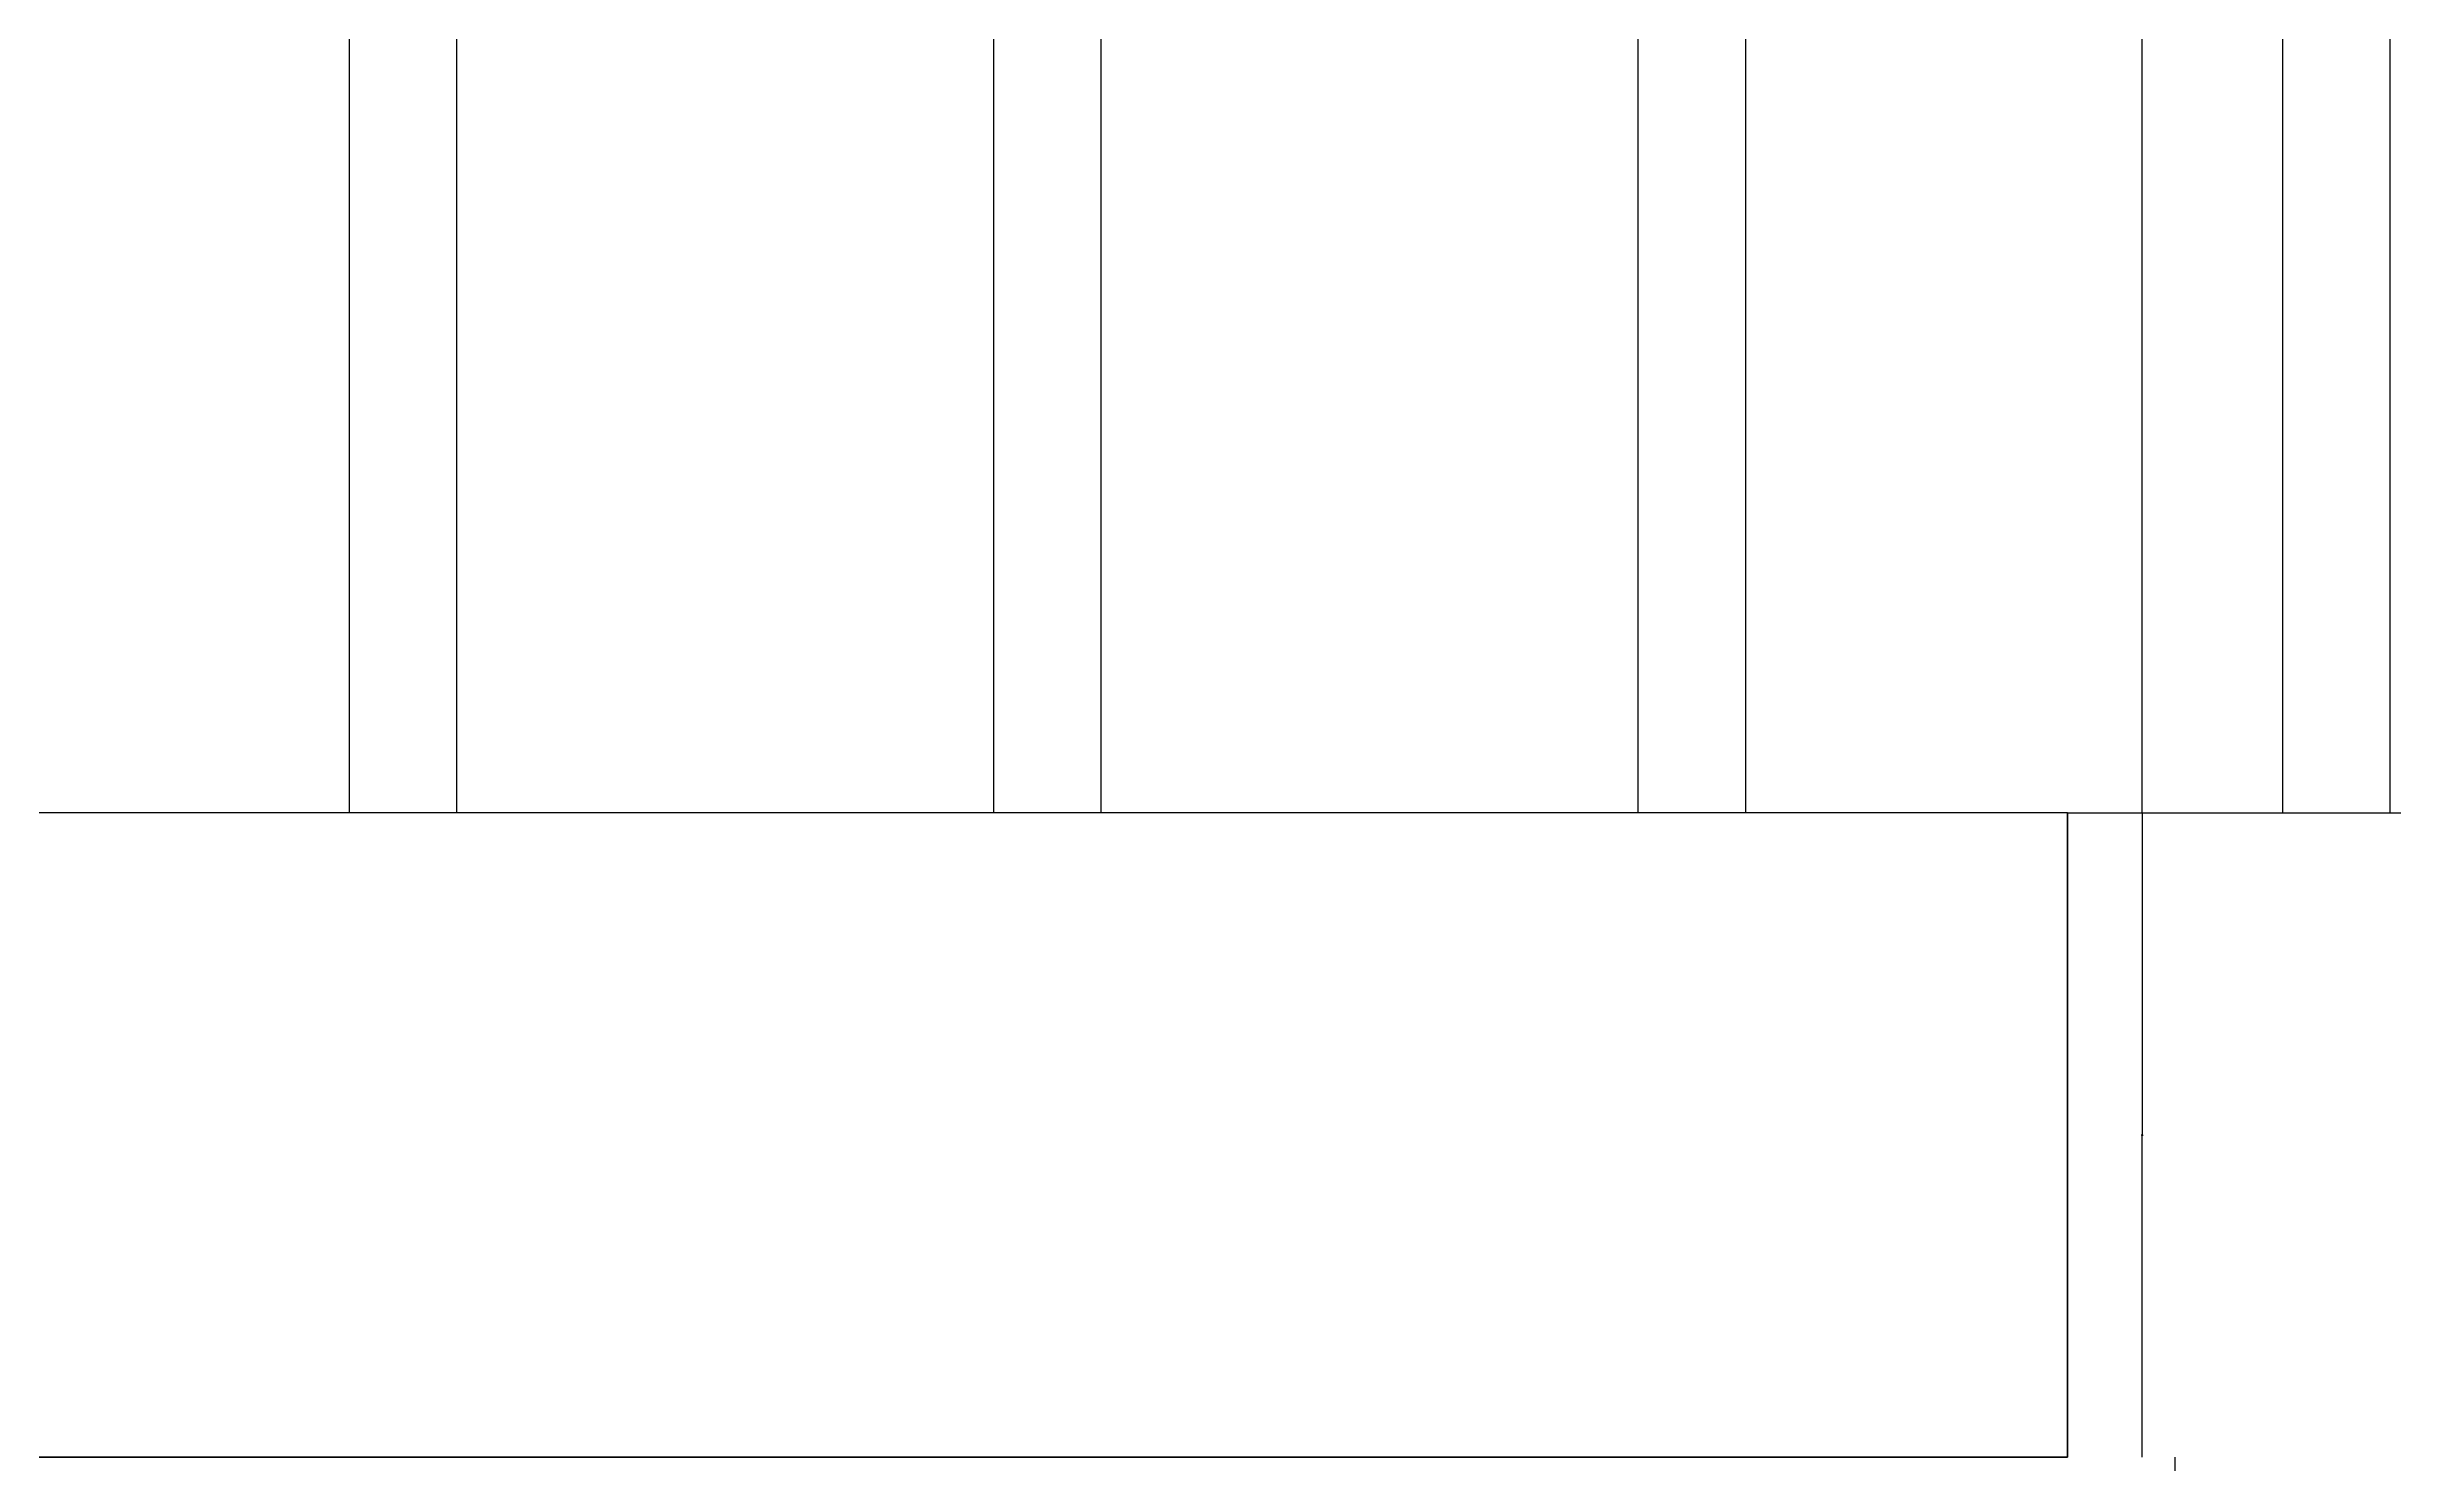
# Model space of a CAD drawing. Header units: metres. Extents: x 18272 to 22431, y 2693 to 9400.
# Drawn here: x 19992 to 21084, y 6097 to 6757 of the extents above; entities that cross this region are included whole.
import ezdxf

# ---------------------------------------------------------------- set-up
doc = ezdxf.new("R2010")
doc.units = ezdxf.units.M
for name, color, linetype in [('PUB_DIM', 3, 'Continuous'), ('PUB_TEXT', 7, 'Continuous'), ('PUB_WALL', 255, 'Continuous'), ('WALL', 255, 'Continuous')]:
    doc.layers.add(name, color=color, linetype=linetype)
doc.dimstyles.get("Standard").update_dxf_attribs({"dimtxt": 2.5, "dimasz": 2.5, "dimexe": 1.25, "dimexo": 0.625, "dimtad": 1, "dimcen": 2.5, "dimazin": 3, "dimtfac": 1, "dimtmove": 0, "dimatfit": 3})

# ---------------------------------------------------------------- blocks, each defined once
blk = doc.blocks.new('*D6')
for p, q in [((20982.78, 6100), (20982.78, 5850.21)), ((20982.53, 5850.21), (20982.28, 5850.21)), ((20982.78, 5600.43), (20982.78, 5850.21)), ((20982.78, 5850.21), (20982.78, 5850.21)), ((20983.03, 5850.21), (20983.28, 5850.21))]:
    blk.add_line(p, q)
at = {"layer": 'Defpoints'}
for p in [(20982.78, 6100), (20982.78, 5850.21), (20982.78, 5600.43)]:
    blk.add_point(p, dxfattribs=at)
at = {"layer": 'PUB_DIM', "insert": (20982.78, 5851.335), "char_height": 1, "attachment_point": 5}
blk.add_mtext('0', dxfattribs=at)
blk = doc.blocks.new('*D7')
for p, q in [((20967.53, 6400), (20967.53, 6250)), ((20967.28, 6250), (20967.03, 6250)), ((20967.53, 6100), (20967.53, 6250)), ((20967.53, 6250), (20967.53, 6250)), ((20967.78, 6250), (20968.03, 6250))]:
    blk.add_line(p, q)
at = {"layer": 'Defpoints'}
for p in [(20967.53, 6400), (20967.53, 6250), (20967.53, 6100)]:
    blk.add_point(p, dxfattribs=at)
at = {"layer": 'PUB_DIM', "insert": (20967.53, 6251.125), "char_height": 1, "attachment_point": 5}
blk.add_mtext('0', dxfattribs=at)
blk = doc.blocks.new('*D8')
for p, q in [((20967.53, 7300), (20967.53, 6850)), ((20967.28, 6850), (20967.03, 6850)), ((20967.53, 6400), (20967.53, 6850)), ((20967.53, 6850), (20967.53, 6850)), ((20967.78, 6850), (20968.03, 6850))]:
    blk.add_line(p, q)
at = {"layer": 'Defpoints'}
for p in [(20967.53, 7300), (20967.53, 6850), (20967.53, 6400)]:
    blk.add_point(p, dxfattribs=at)
at = {"layer": 'PUB_DIM', "insert": (20967.53, 6851.125), "char_height": 1, "attachment_point": 5}
blk.add_mtext('900', dxfattribs=at)

msp = doc.modelspace()

# ---------------------------------------------------------------- hatches: boundary and pattern name
at = {"layer": 'PUB_TEXT'}
h = msp.add_hatch(dxfattribs=at)
h.set_pattern_fill('AN31C', scale=500)
h.set_pattern_definition([(45, (0, 0), (-1122.53, 1122.53), [])])
h.paths.add_polyline_path([(21132.78, 6400), (20932.78, 6400), (20932.78, 6100), (18272.32, 6100), (18272.32, 6000), (19132.78, 6000), (19132.78, 5500.43), (19332.78, 5500.43), (19332.78, 6000), (20932.78, 6000), (20932.78, 5500.43), (21632.78, 5500.43), (21632.78, 5600.43), (21132.78, 5600.43)])

# ---------------------------------------------------------------- linework, layer by layer
for p, q in [((21032.78, 7325), (21032.78, 6400)), ((21082.78, 7325), (21082.78, 6400)), ((20132.78, 7275), (20132.78, 6400)), ((20182.78, 7275), (20182.78, 6400)), ((20432.78, 7275), (20432.78, 6400)), ((20482.78, 7275), (20482.78, 6400)), ((20732.78, 7275), (20732.78, 6400)), ((20782.78, 7275), (20782.78, 6400)), ((20932.78, 6400), (19332.78, 6400))]:
    msp.add_line(p, q)
at = {"layer": 'PUB_WALL'}
msp.add_lwpolyline([(18272.32, 6100), (20932.78, 6100), (20932.78, 6400), (21132.78, 6400), (21132.78, 5600.43), (21632.78, 5600.43), (21632.78, 5500.43), (20932.78, 5500.43), (20932.78, 6000), (19332.78, 6000), (19332.78, 5500.43), (19132.78, 5500.43), (19132.78, 6000), (18272.32, 6000)], dxfattribs=at)
at = {"layer": 'WALL'}
for p, q in [((20932.78, 6400), (20932.78, 6100)), ((20932.78, 6400), (21132.78, 6400)), ((20932.78, 6100), (18272.32, 6100))]:
    msp.add_line(p, q, dxfattribs=at)

# ---------------------------------------------------------------- dimensions: what is measured, and where the dimension line sits
at = {"layer": 'PUB_DIM'}
dim = msp.add_linear_dim(base=(20967.53, 6850), p1=(20967.53, 7300), p2=(20967.53, 6400), text='900', dimstyle='Standard', dxfattribs=at)
dim.commit()
dim.dimension.update_dxf_attribs({"geometry": '*D8', "text_midpoint": (20967.53, 6851.125)})
for base, p1, p2, picture, middle in [((20967.53, 6250), (20967.53, 6400), (20967.53, 6100), '*D7', (20967.53, 6251.125)), ((20982.78, 5850.21), (20982.78, 6100), (20982.78, 5600.43), '*D6', (20982.78, 5851.335))]:
    dim = msp.add_linear_dim(base=base, p1=p1, p2=p2, dimstyle='Standard', dxfattribs=at)
    dim.commit()
    dim.dimension.update_dxf_attribs({"geometry": picture, "text_midpoint": middle})

doc.saveas('drawing.dxf')
